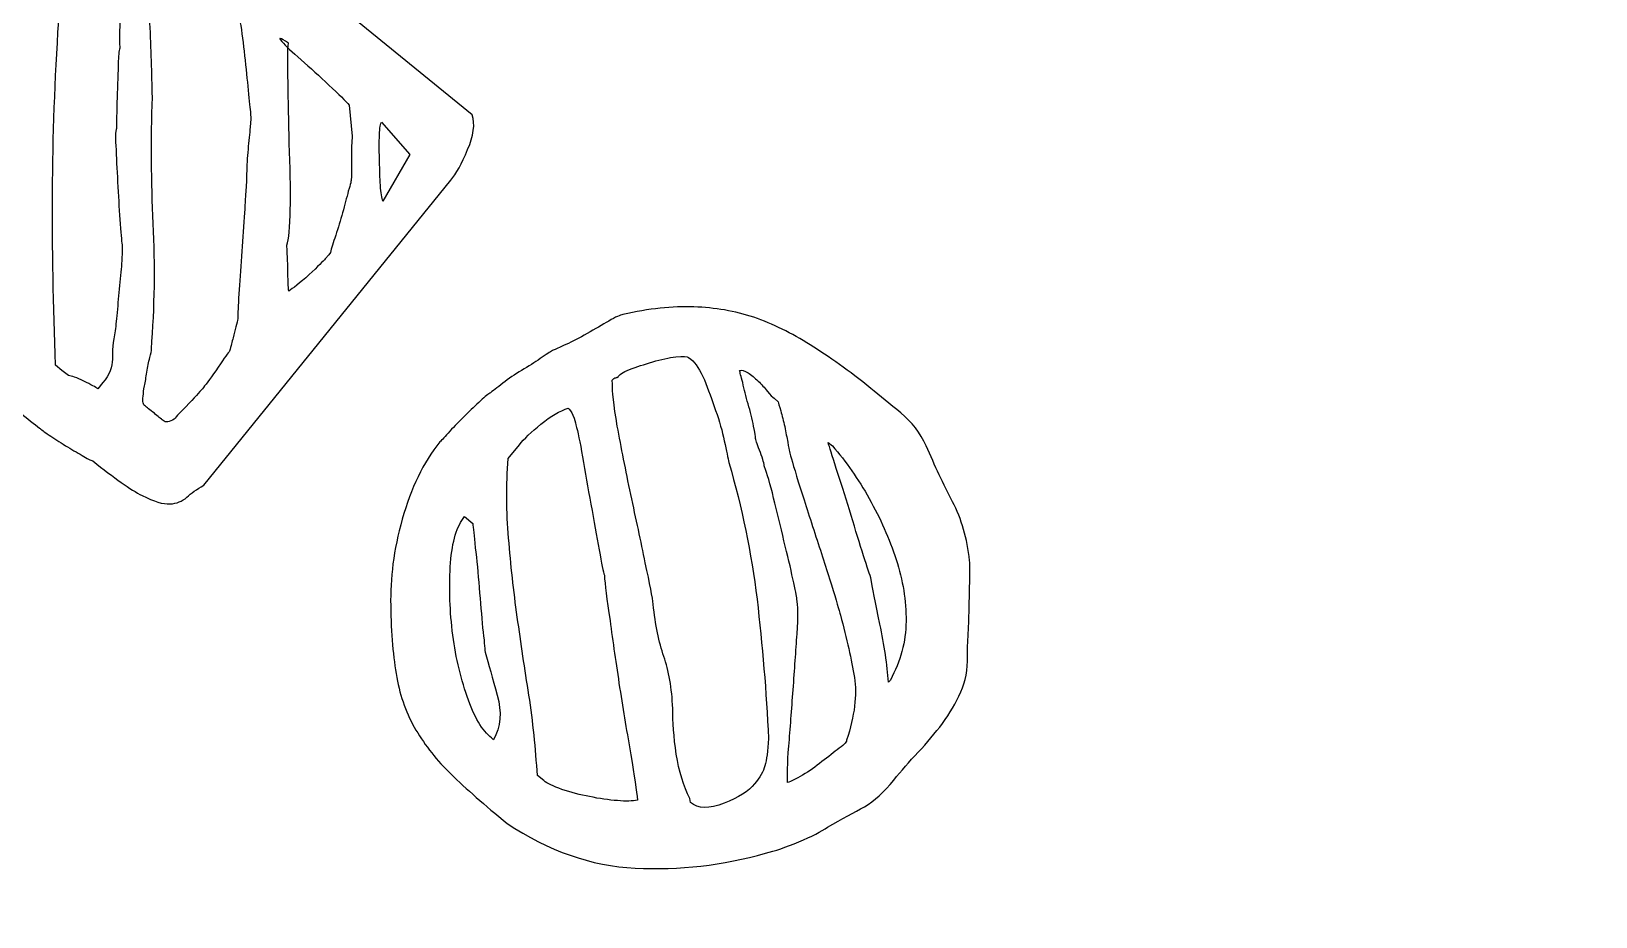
# Model space of a CAD drawing. Extents: x -2 to 298, y -310 to -70.
# Drawn here: x 240.239 to 244.941, y -138.654 to -135.994 of the extents above; entities that cross this region are included whole.
import ezdxf

# ---------------------------------------------------------------- set-up
doc = ezdxf.new("R2010")
doc.units = 0
doc.header["$MEASUREMENT"] = 0
doc.layers.add('ETCH', color=7, linetype='CONTINUOUS')

msp = doc.modelspace()

# ---------------------------------------------------------------- linework, layer by layer
at = {"layer": 'ETCH', "color": 7}
msp.add_open_spline([(263.3775, -102.3157), (263.3775, -102.3157), (263.35, -102.3083), (263.35, -102.3083), (263.3944, -102.3367), (263.4289, -102.3636), (263.4685, -102.3913), (263.6456, -102.5352), (263.823, -102.6785), (263.9973, -102.8249), (264.6591, -103.5384), (263.6869, -103.7978), (261.3746, -103.42), (261.3746, -103.42), (261.348, -103.4154), (261.348, -103.4154), (261.348, -103.4154), (260.8482, -106.4746), (260.8482, -106.4746), (260.8482, -106.4746), (269.3376, -107.8615), (269.3376, -107.8615), (269.3441, -107.8682), (269.351, -107.8756), (269.3579, -107.8823), (274.6537, -119.1419), (276.7218, -132.0626), (274.5648, -145.2702), (268.8849, -180.0447), (236.091, -203.6299), (201.3169, -197.9502), (197.7474, -197.3675), (194.2975, -196.4946), (190.983, -195.3664), (190.983, -195.3664), (192.5102, -186.0169), (192.5102, -186.0169), (211.1037, -154.1618), (233.3418, -124.9195), (258.5789, -98.7781), (260.2429, -99.8797), (261.841, -101.0639), (263.3775, -102.3157)], degree=3, knots=[0, 0, 0, 0, 1, 1, 1, 2, 2, 2, 3, 3, 3, 4, 4, 4, 5, 5, 5, 6, 6, 6, 7, 7, 7, 8, 8, 8, 9, 9, 9, 10, 10, 10, 11, 11, 11, 12, 12, 12, 13, 13, 13, 14, 14, 14, 14], dxfattribs=at)
at = {"layer": 'ETCH', "color": 1}
for points, knots in [([(240.2341, -135.1601), (240.263, -135.1828), (240.3133, -135.2224), (240.3877, -135.2794), (240.4622, -135.3359), (240.5407, -135.396), (240.6223, -135.4617), (240.7043, -135.5259), (240.7819, -135.5869), (240.8566, -135.6437), (240.9307, -135.7002), (240.9824, -135.7399), (241.0099, -135.7626), (241.0151, -135.7698), (241.0251, -135.7821), (241.0402, -135.7977), (241.0551, -135.8138), (241.0716, -135.8308), (241.0909, -135.8494), (241.1102, -135.8689), (241.1264, -135.8846), (241.1429, -135.8997), (241.1588, -135.9145), (241.1705, -135.925), (241.1767, -135.9295), (241.1767, -135.9295), (241.5642, -136.2444), (241.5642, -136.2444), (241.5739, -136.2726), (241.5687, -136.3078), (241.5508, -136.3491), (241.5329, -136.392), (241.5164, -136.4223), (241.5005, -136.4409), (241.5005, -136.4409), (240.7574, -137.3577), (240.7574, -137.3577), (240.7374, -137.3692), (240.7192, -137.3816), (240.7068, -137.3937), (240.6933, -137.4056), (240.6764, -137.4128), (240.6558, -137.4135), (240.6354, -137.4149), (240.6082, -137.4064), (240.5724, -137.3885), (240.5376, -137.3709), (240.4883, -137.3358), (240.4239, -137.2843), (240.4177, -137.2827), (240.407, -137.2774), (240.3919, -137.2679), (240.3764, -137.2593), (240.3591, -137.249), (240.3419, -137.2387), (240.324, -137.2275), (240.3075, -137.2166), (240.2927, -137.2068), (240.2778, -137.1964), (240.2685, -137.1897), (240.2641, -137.1859), (240.2351, -137.1622), (240.1783, -137.1196), (240.097, -137.0592), (240.0153, -136.9984), (239.9285, -136.9326), (239.8379, -136.8643), (239.7466, -136.7956), (239.6605, -136.7308), (239.5788, -136.6704), (239.4965, -136.6091), (239.441, -136.5667), (239.4111, -136.5422), (239.3942, -136.5286), (239.3542, -136.4995), (239.2912, -136.4554), (239.2274, -136.4115), (239.1596, -136.3641), (239.0858, -136.3157), (239.0121, -136.2663), (238.9436, -136.2194), (238.8791, -136.1745), (238.8144, -136.129), (238.7744, -136.1007), (238.7603, -136.0885), (238.741, -136.0728), (238.7034, -136.0441), (238.6473, -136.0024), (238.5904, -135.9603), (238.5257, -135.9123), (238.4499, -135.8585), (238.3751, -135.8048), (238.2948, -135.7464), (238.2104, -135.6856), (238.126, -135.6239), (238.0454, -135.5662), (237.9696, -135.5111), (237.8938, -135.456), (237.827, -135.4083), (237.7715, -135.3657), (237.7154, -135.3244), (237.6771, -135.2973), (237.6585, -135.286), (237.6251, -135.2615), (237.5738, -135.2219), (237.5056, -135.1669), (237.437, -135.1115), (237.3647, -135.0536), (237.2878, -134.9931), (237.2114, -134.9323), (237.1376, -134.876), (237.0677, -134.8226), (236.9981, -134.7689), (236.9447, -134.7315), (236.9096, -134.7105), (236.9096, -134.7105), (236.8644, -134.6731), (236.8644, -134.6731), (236.7721, -134.6168), (236.7132, -134.5592), (236.6874, -134.5001), (236.6595, -134.4414), (236.6787, -134.3839), (236.7435, -134.3313), (236.7435, -134.3313), (237.5734, -133.3218), (237.5734, -133.3218), (237.6134, -133.2721), (237.6544, -133.2504), (237.6988, -133.2551), (237.7433, -133.2606), (237.7898, -133.2792), (237.8397, -133.3111), (237.8897, -133.3429), (237.9452, -133.3838), (238.0065, -133.4325), (238.0671, -133.4823), (238.1329, -133.5288), (238.2042, -133.572), (238.2542, -133.6058), (238.3083, -133.6459), (238.3644, -133.6916), (238.4209, -133.7377), (238.4774, -133.7836), (238.5332, -133.8309), (238.5891, -133.8778), (238.6435, -133.9246), (238.699, -133.9706), (238.7527, -134.0168), (238.8044, -134.0578), (238.854, -134.0935), (238.9825, -134.1878), (239.1048, -134.2774), (239.2174, -134.3618), (239.3308, -134.4466), (239.4424, -134.532), (239.552, -134.6178), (239.6615, -134.7029), (239.7724, -134.7897), (239.8841, -134.8788), (239.9953, -134.9671), (240.1128, -135.0615), (240.2341, -135.1601)], [0, 0, 0, 0, 1, 1, 1, 2, 2, 2, 3, 3, 3, 4, 4, 4, 5, 5, 5, 6, 6, 6, 7, 7, 7, 8, 8, 8, 9, 9, 9, 10, 10, 10, 11, 11, 11, 12, 12, 12, 13, 13, 13, 14, 14, 14, 15, 15, 15, 16, 16, 16, 17, 17, 17, 18, 18, 18, 19, 19, 19, 20, 20, 20, 21, 21, 21, 22, 22, 22, 23, 23, 23, 24, 24, 24, 25, 25, 25, 26, 26, 26, 27, 27, 27, 28, 28, 28, 29, 29, 29, 30, 30, 30, 31, 31, 31, 32, 32, 32, 33, 33, 33, 34, 34, 34, 35, 35, 35, 36, 36, 36, 37, 37, 37, 38, 38, 38, 39, 39, 39, 40, 40, 40, 41, 41, 41, 42, 42, 42, 43, 43, 43, 44, 44, 44, 45, 45, 45, 46, 46, 46, 47, 47, 47, 48, 48, 48, 49, 49, 49, 50, 50, 50, 51, 51, 51, 52, 52, 52, 53, 53, 53, 54, 54, 54, 54]), ([(240.3964, -135.5366), (240.3929, -135.5326), (240.3798, -135.5259), (240.3581, -135.5154), (240.3368, -135.5049), (240.3195, -135.4991), (240.3078, -135.4956), (240.3099, -135.5109), (240.3109, -135.54), (240.313, -135.5819), (240.3137, -135.6236), (240.3161, -135.668), (240.3188, -135.7149), (240.3219, -135.7614), (240.324, -135.805), (240.323, -135.846), (240.3254, -135.8871), (240.3243, -135.9161), (240.3247, -135.9343), (240.3206, -135.9381), (240.3192, -135.9442), (240.3202, -135.9519), (240.3202, -135.9519), (240.3216, -135.9633), (240.3216, -135.9633), (240.3102, -136.1385), (240.304, -136.3095), (240.303, -136.4771), (240.3026, -136.6445), (240.3047, -136.8175), (240.3123, -136.9966), (240.3123, -136.9966), (240.3312, -137.0125), (240.3312, -137.0125), (240.3312, -137.0125), (240.3509, -137.028), (240.3509, -137.028), (240.3602, -137.0285), (240.376, -137.0344), (240.3974, -137.0447), (240.4191, -137.0554), (240.4336, -137.0631), (240.4391, -137.0681), (240.4391, -137.0681), (240.4546, -137.0493), (240.4546, -137.0493), (240.4746, -137.0254), (240.4832, -137.0023), (240.4832, -136.9785), (240.4825, -136.9558), (240.4852, -136.927), (240.4911, -136.8933), (240.4935, -136.8771), (240.4959, -136.8561), (240.498, -136.8289), (240.5004, -136.802), (240.5028, -136.7756), (240.5056, -136.7472), (240.5087, -136.7198), (240.5104, -136.6959), (240.5118, -136.6752), (240.5125, -136.6547), (240.5131, -136.6421), (240.5125, -136.6389), (240.5111, -136.6308), (240.5094, -136.6096), (240.5066, -136.5725), (240.5038, -136.5374), (240.5014, -136.5), (240.4997, -136.4611), (240.4973, -136.4223), (240.4949, -136.3856), (240.4942, -136.35), (240.4911, -136.3152), (240.4921, -136.2935), (240.4956, -136.2856), (240.4949, -136.278), (240.4945, -136.2621), (240.4963, -136.2401), (240.4966, -136.2175), (240.4969, -136.1934), (240.498, -136.1676), (240.499, -136.1417), (240.5, -136.1173), (240.5004, -136.0923), (240.5007, -136.0687), (240.5028, -136.0516), (240.5056, -136.0439), (240.5045, -136.032), (240.5038, -136.0106), (240.5049, -135.9798), (240.5059, -135.9481), (240.5052, -135.9149), (240.5035, -135.8803), (240.5011, -135.8455), (240.5007, -135.8119), (240.5014, -135.7805), (240.5021, -135.749), (240.5021, -135.7271), (240.5011, -135.7159), (240.5014, -135.7066), (240.5018, -135.693), (240.5011, -135.6765), (240.5004, -135.6603), (240.4973, -135.6499), (240.4932, -135.6462), (240.489, -135.6431), (240.4804, -135.63), (240.4663, -135.6084), (240.4525, -135.5864), (240.4418, -135.5724), (240.4353, -135.5676), (240.4353, -135.5676), (240.4163, -135.5519), (240.4163, -135.5519), (240.4163, -135.5519), (240.3964, -135.5366), (240.3964, -135.5366)], [0, 0, 0, 0, 1, 1, 1, 2, 2, 2, 3, 3, 3, 4, 4, 4, 5, 5, 5, 6, 6, 6, 7, 7, 7, 8, 8, 8, 9, 9, 9, 10, 10, 10, 11, 11, 11, 12, 12, 12, 13, 13, 13, 14, 14, 14, 15, 15, 15, 16, 16, 16, 17, 17, 17, 18, 18, 18, 19, 19, 19, 20, 20, 20, 21, 21, 21, 22, 22, 22, 23, 23, 23, 24, 24, 24, 25, 25, 25, 26, 26, 26, 27, 27, 27, 28, 28, 28, 29, 29, 29, 30, 30, 30, 31, 31, 31, 32, 32, 32, 33, 33, 33, 34, 34, 34, 35, 35, 35, 36, 36, 36, 37, 37, 37, 38, 38, 38, 39, 39, 39, 39]), ([(240.7974, -135.8613), (240.7636, -135.8336), (240.735, -135.8113), (240.7143, -135.7962), (240.6933, -135.7807), (240.6637, -135.7669), (240.6251, -135.7531), (240.6027, -135.8201), (240.5924, -135.8914), (240.5958, -135.9688), (240.5993, -136.0458), (240.602, -136.1202), (240.6031, -136.192), (240.5993, -136.3195), (240.5993, -136.4463), (240.6058, -136.5713), (240.612, -136.6971), (240.6103, -136.8221), (240.6003, -136.9486), (240.6003, -136.9529), (240.5993, -136.9615), (240.5958, -136.9739), (240.5917, -136.9875), (240.5889, -137.002), (240.5865, -137.0178), (240.5845, -137.0335), (240.5817, -137.0476), (240.5793, -137.0593), (240.5765, -137.0714), (240.5758, -137.0797), (240.5762, -137.0831), (240.5724, -137.1015), (240.5741, -137.1127), (240.58, -137.1181), (240.5862, -137.1234), (240.5955, -137.131), (240.6093, -137.1412), (240.6192, -137.1505), (240.6289, -137.1575), (240.6358, -137.1635), (240.6434, -137.1699), (240.6544, -137.1673), (240.6692, -137.1587), (240.674, -137.152), (240.6885, -137.1365), (240.713, -137.112), (240.7364, -137.0867), (240.7505, -137.0716), (240.7564, -137.0643), (240.7664, -137.0519), (240.7812, -137.0313), (240.8008, -137.0032), (240.8201, -136.9744), (240.8322, -136.9582), (240.8353, -136.9543), (240.8394, -136.9391), (240.8428, -136.9264), (240.8459, -136.9145), (240.8487, -136.9022), (240.8514, -136.8916), (240.8542, -136.8814), (240.857, -136.8712), (240.859, -136.8628), (240.8601, -136.8575), (240.8597, -136.8497), (240.8604, -136.8289), (240.8625, -136.7954), (240.8652, -136.7622), (240.8673, -136.725), (240.8704, -136.6849), (240.8732, -136.6442), (240.8756, -136.6054), (240.8783, -136.5665), (240.8811, -136.5279), (240.8828, -136.5002), (240.8828, -136.4826), (240.8852, -136.4666), (240.8866, -136.4463), (240.8866, -136.4223), (240.8869, -136.3979), (240.888, -136.3727), (240.8907, -136.3483), (240.8931, -136.324), (240.8955, -136.3011), (240.8969, -136.2816), (240.8993, -136.2618), (240.9004, -136.2501), (240.8986, -136.2459), (240.8976, -136.2346), (240.8955, -136.2136), (240.8924, -136.1827), (240.8893, -136.1517), (240.8856, -136.1178), (240.8818, -136.0808), (240.878, -136.0442), (240.8742, -136.0093), (240.8687, -135.9764), (240.8628, -135.944), (240.8587, -135.9207), (240.8549, -135.908), (240.8549, -135.908), (240.7974, -135.8613), (240.7974, -135.8613)], [0, 0, 0, 0, 1, 1, 1, 2, 2, 2, 3, 3, 3, 4, 4, 4, 5, 5, 5, 6, 6, 6, 7, 7, 7, 8, 8, 8, 9, 9, 9, 10, 10, 10, 11, 11, 11, 12, 12, 12, 13, 13, 13, 14, 14, 14, 15, 15, 15, 16, 16, 16, 17, 17, 17, 18, 18, 18, 19, 19, 19, 20, 20, 20, 21, 21, 21, 22, 22, 22, 23, 23, 23, 24, 24, 24, 25, 25, 25, 26, 26, 26, 27, 27, 27, 28, 28, 28, 29, 29, 29, 30, 30, 30, 31, 31, 31, 32, 32, 32, 33, 33, 33, 34, 34, 34, 34]), ([(241.1384, -136.6585), (241.1412, -136.6463), (241.1463, -136.629), (241.1543, -136.6066), (241.1615, -136.5846), (241.1681, -136.5613), (241.1749, -136.5388), (241.1815, -136.5155), (241.187, -136.4933), (241.1922, -136.4735), (241.1987, -136.4532), (241.2015, -136.4411), (241.2011, -136.4375), (241.2015, -136.4278), (241.2022, -136.4075), (241.2022, -136.3779), (241.2011, -136.3474), (241.2022, -136.3242), (241.2042, -136.3083), (241.2042, -136.3083), (241.1949, -136.2155), (241.1949, -136.2155), (241.1836, -136.2027), (241.1636, -136.1831), (241.1339, -136.1553), (241.1057, -136.1281), (241.0774, -136.1033), (241.0506, -136.0794), (241.0227, -136.0561), (241.0048, -136.0375), (240.992, -136.0243), (240.9793, -136.0103), (240.9865, -136.0122), (241.0123, -136.0289), (241.0099, -136.0491), (241.0092, -136.089), (241.011, -136.1486), (241.012, -136.2077), (241.0134, -136.2708), (241.0147, -136.3376), (241.0175, -136.4056), (241.0189, -136.4687), (241.0178, -136.5257), (241.0165, -136.5832), (241.0137, -136.6204), (241.0072, -136.6364), (241.0082, -136.648), (241.0092, -136.6711), (241.0103, -136.7054), (241.011, -136.74), (241.0116, -136.7624), (241.013, -136.7741), (241.0254, -136.7667), (241.0461, -136.7505), (241.0743, -136.7248), (241.1005, -136.7002), (241.1174, -136.6836), (241.1226, -136.6774), (241.1226, -136.6774), (241.1333, -136.6649), (241.1333, -136.6649), (241.1333, -136.6649), (241.1384, -136.6585), (241.1384, -136.6585)], [0, 0, 0, 0, 1, 1, 1, 2, 2, 2, 3, 3, 3, 4, 4, 4, 5, 5, 5, 6, 6, 6, 7, 7, 7, 8, 8, 8, 9, 9, 9, 10, 10, 10, 11, 11, 11, 12, 12, 12, 13, 13, 13, 14, 14, 14, 15, 15, 15, 16, 16, 16, 17, 17, 17, 18, 18, 18, 19, 19, 19, 20, 20, 20, 21, 21, 21, 21]), ([(241.2914, -136.267), (241.2879, -136.2751), (241.2859, -136.2902), (241.2855, -136.3135), (241.2848, -136.3359), (241.2852, -136.3596), (241.2859, -136.3848), (241.2866, -136.4103), (241.2873, -136.434), (241.2886, -136.4564), (241.2904, -136.479), (241.2928, -136.4945), (241.2955, -136.5043), (241.2955, -136.5043), (241.3772, -136.3636), (241.3772, -136.3636), (241.3772, -136.3636), (241.2914, -136.267), (241.2914, -136.267)], [0, 0, 0, 0, 1, 1, 1, 2, 2, 2, 3, 3, 3, 4, 4, 4, 5, 5, 5, 6, 6, 6, 6]), ([(242.7628, -137.0664), (242.7897, -137.089), (242.8196, -137.1143), (242.8527, -137.1401), (242.8861, -137.1675), (242.9109, -137.2002), (242.9292, -137.2393), (242.955, -137.2991), (242.9812, -137.3546), (243.0084, -137.4069), (243.0353, -137.459), (243.0522, -137.5177), (243.0594, -137.5839), (243.0611, -137.5987), (243.0608, -137.6212), (243.0598, -137.6507), (243.0598, -137.6805), (243.0584, -137.7105), (243.058, -137.7394), (243.057, -137.7687), (243.056, -137.7957), (243.0546, -137.8217), (243.0529, -137.8474), (243.0529, -137.8632), (243.0536, -137.8715), (243.0539, -137.9106), (243.0474, -137.9468), (243.0329, -137.9787), (243.0184, -138.0116), (243.0005, -138.0431), (242.9785, -138.0731), (242.9557, -138.102), (242.9319, -138.1316), (242.9047, -138.1599), (242.8785, -138.1879), (242.8537, -138.2157), (242.8317, -138.2434), (242.8024, -138.2798), (242.7728, -138.3058), (242.7432, -138.3233), (242.7135, -138.3395), (242.6763, -138.3604), (242.6326, -138.3848), (242.614, -138.3978), (242.5854, -138.4131), (242.5461, -138.4289), (242.5072, -138.4453), (242.4737, -138.4561), (242.4465, -138.4629), (242.318, -138.4997), (242.1868, -138.5147), (242.0545, -138.5077), (241.9215, -138.5015), (241.794, -138.4565), (241.6697, -138.3738), (241.6018, -138.3182), (241.5449, -138.2691), (241.5019, -138.2264), (241.4581, -138.1847), (241.4233, -138.1399), (241.3954, -138.0929), (241.3675, -138.0464), (241.3486, -137.9936), (241.3379, -137.9347), (241.3269, -137.8762), (241.3207, -137.8036), (241.3196, -137.7184), (241.3176, -137.6385), (241.3282, -137.552), (241.3544, -137.4597), (241.3803, -137.3665), (241.4175, -137.2896), (241.4674, -137.2276), (241.4736, -137.2214), (241.4829, -137.2106), (241.4971, -137.1952), (241.5112, -137.1801), (241.5267, -137.1641), (241.5432, -137.148), (241.5598, -137.1315), (241.5756, -137.1169), (241.5897, -137.1038), (241.6039, -137.0907), (241.6135, -137.0824), (241.6197, -137.0798), (241.63, -137.0707), (241.6452, -137.06), (241.6631, -137.0459), (241.681, -137.0326), (241.7, -137.0197), (241.7203, -137.0078), (241.741, -136.9958), (241.7592, -136.9841), (241.7751, -136.9729), (241.792, -136.961), (241.8026, -136.9541), (241.8082, -136.9517), (241.8144, -136.9498), (241.8268, -136.9432), (241.846, -136.9348), (241.8657, -136.9255), (241.887, -136.915), (241.9101, -136.9017), (241.9336, -136.8885), (241.9556, -136.8757), (241.9749, -136.8642), (241.9959, -136.8523), (242.0104, -136.8456), (242.0173, -136.8447), (242.0951, -136.827), (242.1668, -136.8189), (242.2309, -136.8218), (242.2943, -136.8237), (242.3539, -136.834), (242.411, -136.853), (242.4679, -136.873), (242.5247, -136.9005), (242.5805, -136.9358), (242.637, -136.9706), (242.698, -137.0145), (242.7628, -137.0664)], [0, 0, 0, 0, 1, 1, 1, 2, 2, 2, 3, 3, 3, 4, 4, 4, 5, 5, 5, 6, 6, 6, 7, 7, 7, 8, 8, 8, 9, 9, 9, 10, 10, 10, 11, 11, 11, 12, 12, 12, 13, 13, 13, 14, 14, 14, 15, 15, 15, 16, 16, 16, 17, 17, 17, 18, 18, 18, 19, 19, 19, 20, 20, 20, 21, 21, 21, 22, 22, 22, 23, 23, 23, 24, 24, 24, 25, 25, 25, 26, 26, 26, 27, 27, 27, 28, 28, 28, 29, 29, 29, 30, 30, 30, 31, 31, 31, 32, 32, 32, 33, 33, 33, 34, 34, 34, 35, 35, 35, 36, 36, 36, 37, 37, 37, 38, 38, 38, 39, 39, 39, 40, 40, 40, 40]), ([(242.215, -136.9739), (242.2109, -136.9699), (242.1988, -136.9699), (242.1768, -136.9722), (242.1561, -136.9741), (242.1323, -136.9791), (242.1072, -136.987), (242.0813, -136.9942), (242.059, -137.002), (242.0376, -137.0099), (242.0166, -137.018), (242.0049, -137.0261), (242.0021, -137.034), (241.9997, -137.0325), (241.998, -137.0328), (241.9959, -137.0347), (241.9918, -137.035), (241.989, -137.0373), (241.9849, -137.0416), (241.9849, -137.0416), (241.9863, -137.054), (241.9863, -137.054), (241.9849, -137.0731), (241.9897, -137.1157), (242.0007, -137.1796), (242.0124, -137.2442), (242.0262, -137.3122), (242.041, -137.3851), (242.0569, -137.4583), (242.072, -137.5258), (242.0844, -137.5904), (242.0989, -137.654), (242.1065, -137.6958), (242.1086, -137.7151), (242.1151, -137.7773), (242.1258, -137.8291), (242.1406, -137.8717), (242.1558, -137.9141), (242.1647, -137.9668), (242.1671, -138.0283), (242.1664, -138.0674), (242.1706, -138.1134), (242.1778, -138.1652), (242.1861, -138.2174), (242.1995, -138.2618), (242.2185, -138.2991), (242.2185, -138.2991), (242.2202, -138.3108), (242.2202, -138.3108), (242.2426, -138.3295), (242.2774, -138.3302), (242.3215, -138.313), (242.3649, -138.2958), (242.3962, -138.2765), (242.4128, -138.2548), (242.4293, -138.2358), (242.4396, -138.2171), (242.4445, -138.2003), (242.4496, -138.1833), (242.4527, -138.1563), (242.4551, -138.1185), (242.4489, -137.9783), (242.4365, -137.8388), (242.4207, -137.6999), (242.4035, -137.5616), (242.3752, -137.4247), (242.3363, -137.2895), (242.3332, -137.2757), (242.3284, -137.255), (242.3222, -137.2245), (242.3163, -137.1951), (242.3077, -137.1648), (242.2963, -137.1329), (242.2853, -137.1005), (242.2736, -137.0693), (242.2626, -137.0411), (242.2502, -137.012), (242.2367, -136.9906), (242.2219, -136.9792), (242.2219, -136.9792), (242.215, -136.9739), (242.215, -136.9739)], [0, 0, 0, 0, 1, 1, 1, 2, 2, 2, 3, 3, 3, 4, 4, 4, 5, 5, 5, 6, 6, 6, 7, 7, 7, 8, 8, 8, 9, 9, 9, 10, 10, 10, 11, 11, 11, 12, 12, 12, 13, 13, 13, 14, 14, 14, 15, 15, 15, 16, 16, 16, 17, 17, 17, 18, 18, 18, 19, 19, 19, 20, 20, 20, 21, 21, 21, 22, 22, 22, 23, 23, 23, 24, 24, 24, 25, 25, 25, 26, 26, 26, 27, 27, 27, 27]), ([(242.4717, -137.096), (242.4675, -137.0931), (242.4603, -137.0862), (242.4517, -137.0754), (242.4431, -137.0643), (242.4341, -137.0542), (242.4238, -137.0447), (242.4138, -137.0354), (242.4038, -137.0261), (242.3935, -137.0195), (242.3828, -137.0128), (242.3745, -137.0104), (242.3683, -137.0132), (242.3694, -137.0175), (242.3721, -137.0299), (242.3776, -137.0493), (242.3821, -137.0698), (242.388, -137.0903), (242.3935, -137.1133), (242.4007, -137.1365), (242.4062, -137.1582), (242.4104, -137.1797), (242.4141, -137.1997), (242.4162, -137.2125), (242.4162, -137.2171), (242.4176, -137.2244), (242.4224, -137.2385), (242.4307, -137.2593), (242.4383, -137.2796), (242.442, -137.2943), (242.4427, -137.302), (242.4503, -137.3225), (242.461, -137.3535), (242.4706, -137.3959), (242.4799, -137.4376), (242.4917, -137.4808), (242.5016, -137.5244), (242.5127, -137.5685), (242.5216, -137.6062), (242.5282, -137.639), (242.5358, -137.6717), (242.5395, -137.6913), (242.5402, -137.6996), (242.544, -137.7167), (242.5447, -137.7511), (242.5409, -137.8038), (242.5378, -137.8552), (242.5333, -137.9113), (242.5292, -137.9721), (242.5244, -138.0324), (242.5206, -138.0887), (242.5161, -138.1414), (242.512, -138.1948), (242.511, -138.2315), (242.5123, -138.2508), (242.5223, -138.2474), (242.5375, -138.24), (242.5575, -138.2286), (242.5778, -138.2167), (242.5978, -138.2029), (242.6153, -138.1879), (242.6357, -138.1735), (242.6522, -138.1597), (242.6677, -138.1475), (242.6839, -138.1352), (242.6911, -138.1268), (242.6898, -138.1234), (242.7139, -138.0501), (242.7218, -137.9874), (242.7132, -137.9351), (242.7042, -137.8822), (242.6911, -137.8195), (242.6711, -137.7475), (242.6677, -137.7335), (242.6587, -137.7037), (242.6446, -137.6564), (242.6291, -137.6087), (242.6126, -137.5572), (242.5943, -137.5019), (242.5761, -137.4457), (242.5595, -137.3939), (242.5447, -137.3472), (242.5302, -137.2995), (242.5213, -137.2688), (242.5178, -137.2559), (242.5168, -137.2519), (242.5154, -137.243), (242.513, -137.2285), (242.5103, -137.2145), (242.5072, -137.198), (242.5041, -137.1815), (242.4996, -137.1642), (242.4965, -137.1486), (242.492, -137.1341), (242.4875, -137.1198), (242.4848, -137.1103), (242.4844, -137.107), (242.4844, -137.107), (242.4717, -137.096), (242.4717, -137.096)], [0, 0, 0, 0, 1, 1, 1, 2, 2, 2, 3, 3, 3, 4, 4, 4, 5, 5, 5, 6, 6, 6, 7, 7, 7, 8, 8, 8, 9, 9, 9, 10, 10, 10, 11, 11, 11, 12, 12, 12, 13, 13, 13, 14, 14, 14, 15, 15, 15, 16, 16, 16, 17, 17, 17, 18, 18, 18, 19, 19, 19, 20, 20, 20, 21, 21, 21, 22, 22, 22, 23, 23, 23, 24, 24, 24, 25, 25, 25, 26, 26, 26, 27, 27, 27, 28, 28, 28, 29, 29, 29, 30, 30, 30, 31, 31, 31, 32, 32, 32, 33, 33, 33, 33]), ([(241.8529, -137.126), (241.8285, -137.1341), (241.8013, -137.1499), (241.7713, -137.1739), (241.742, -137.198), (241.7203, -137.2183), (241.7062, -137.2359), (241.7062, -137.2359), (241.6724, -137.2771), (241.6724, -137.2771), (241.6669, -137.3575), (241.6669, -137.4373), (241.6741, -137.5168), (241.6803, -137.5961), (241.689, -137.6755), (241.7, -137.7535), (241.7113, -137.8319), (241.7224, -137.9099), (241.7351, -137.9883), (241.7472, -138.0679), (241.7554, -138.1483), (241.7603, -138.2295), (241.7603, -138.2295), (241.7796, -138.245), (241.7796, -138.245), (241.7902, -138.2534), (241.8078, -138.2618), (241.8343, -138.2713), (241.8609, -138.2803), (241.8891, -138.2882), (241.9174, -138.2929), (241.947, -138.2992), (241.9745, -138.3034), (242.0011, -138.3049), (242.0273, -138.3077), (242.0469, -138.3065), (242.061, -138.3034), (242.0586, -138.2761), (242.0514, -138.231), (242.0414, -138.1674), (242.03, -138.1042), (242.0193, -138.0367), (242.0076, -137.9656), (241.9973, -137.8948), (241.9873, -137.8276), (241.9787, -137.7639), (241.9694, -137.7003), (241.9632, -137.655), (241.9618, -137.6281), (241.9587, -137.6188), (241.9528, -137.5928), (241.9463, -137.5518), (241.9387, -137.5103), (241.9305, -137.465), (241.9212, -137.4144), (241.9115, -137.3647), (241.9036, -137.3177), (241.8963, -137.2726), (241.8884, -137.2275), (241.8822, -137.1954), (241.876, -137.1765), (241.8753, -137.1685), (241.8722, -137.1589), (241.8674, -137.1474), (241.8619, -137.1365), (241.8578, -137.1291), (241.8529, -137.126)], [0, 0, 0, 0, 1, 1, 1, 2, 2, 2, 3, 3, 3, 4, 4, 4, 5, 5, 5, 6, 6, 6, 7, 7, 7, 8, 8, 8, 9, 9, 9, 10, 10, 10, 11, 11, 11, 12, 12, 12, 13, 13, 13, 14, 14, 14, 15, 15, 15, 16, 16, 16, 17, 17, 17, 18, 18, 18, 19, 19, 19, 20, 20, 20, 21, 21, 21, 22, 22, 22, 22]), ([(242.8214, -137.9427), (242.852, -137.8867), (242.8682, -137.8278), (242.8686, -137.7663), (242.8689, -137.7043), (242.8593, -137.6428), (242.8386, -137.5807), (242.8186, -137.5174), (242.791, -137.4569), (242.758, -137.3976), (242.7249, -137.3387), (242.6877, -137.2858), (242.6474, -137.2393), (242.6474, -137.2393), (242.6343, -137.2292), (242.6343, -137.2292), (242.6381, -137.2426), (242.6463, -137.2679), (242.6587, -137.3074), (242.6718, -137.3461), (242.6853, -137.3875), (242.6984, -137.4319), (242.7121, -137.4765), (242.7245, -137.5177), (242.7366, -137.5558), (242.7483, -137.5926), (242.7569, -137.6199), (242.7624, -137.6354), (242.7676, -137.6633), (242.7766, -137.7099), (242.79, -137.7747), (242.8034, -137.8384), (242.8117, -137.8967), (242.8155, -137.949), (242.8155, -137.949), (242.8214, -137.9427), (242.8214, -137.9427)], [0, 0, 0, 0, 1, 1, 1, 2, 2, 2, 3, 3, 3, 4, 4, 4, 5, 5, 5, 6, 6, 6, 7, 7, 7, 8, 8, 8, 9, 9, 9, 10, 10, 10, 11, 11, 11, 12, 12, 12, 12]), ([(241.5415, -137.4517), (241.5184, -137.4795), (241.5043, -137.5258), (241.4995, -137.5909), (241.495, -137.656), (241.4964, -137.7239), (241.5046, -137.7945), (241.5129, -137.8648), (241.5281, -137.9308), (241.5491, -137.9919), (241.5704, -138.0532), (241.5942, -138.0953), (241.6225, -138.1166), (241.6225, -138.1166), (241.6287, -138.1227), (241.6287, -138.1227), (241.6504, -138.0836), (241.6538, -138.0381), (241.6397, -137.9883), (241.6263, -137.9377), (241.6132, -137.8946), (241.6032, -137.8588), (241.6025, -137.8472), (241.6004, -137.8231), (241.5959, -137.7861), (241.5925, -137.7494), (241.589, -137.7087), (241.5853, -137.6652), (241.5818, -137.6219), (241.5791, -137.5818), (241.5739, -137.5451), (241.5711, -137.5082), (241.5677, -137.4845), (241.5663, -137.4727), (241.5663, -137.4727), (241.5415, -137.4517), (241.5415, -137.4517)], [0, 0, 0, 0, 1, 1, 1, 2, 2, 2, 3, 3, 3, 4, 4, 4, 5, 5, 5, 6, 6, 6, 7, 7, 7, 8, 8, 8, 9, 9, 9, 10, 10, 10, 11, 11, 11, 12, 12, 12, 12])]:
    msp.add_open_spline(points, degree=3, knots=knots, dxfattribs=at)

doc.saveas('drawing.dxf')
